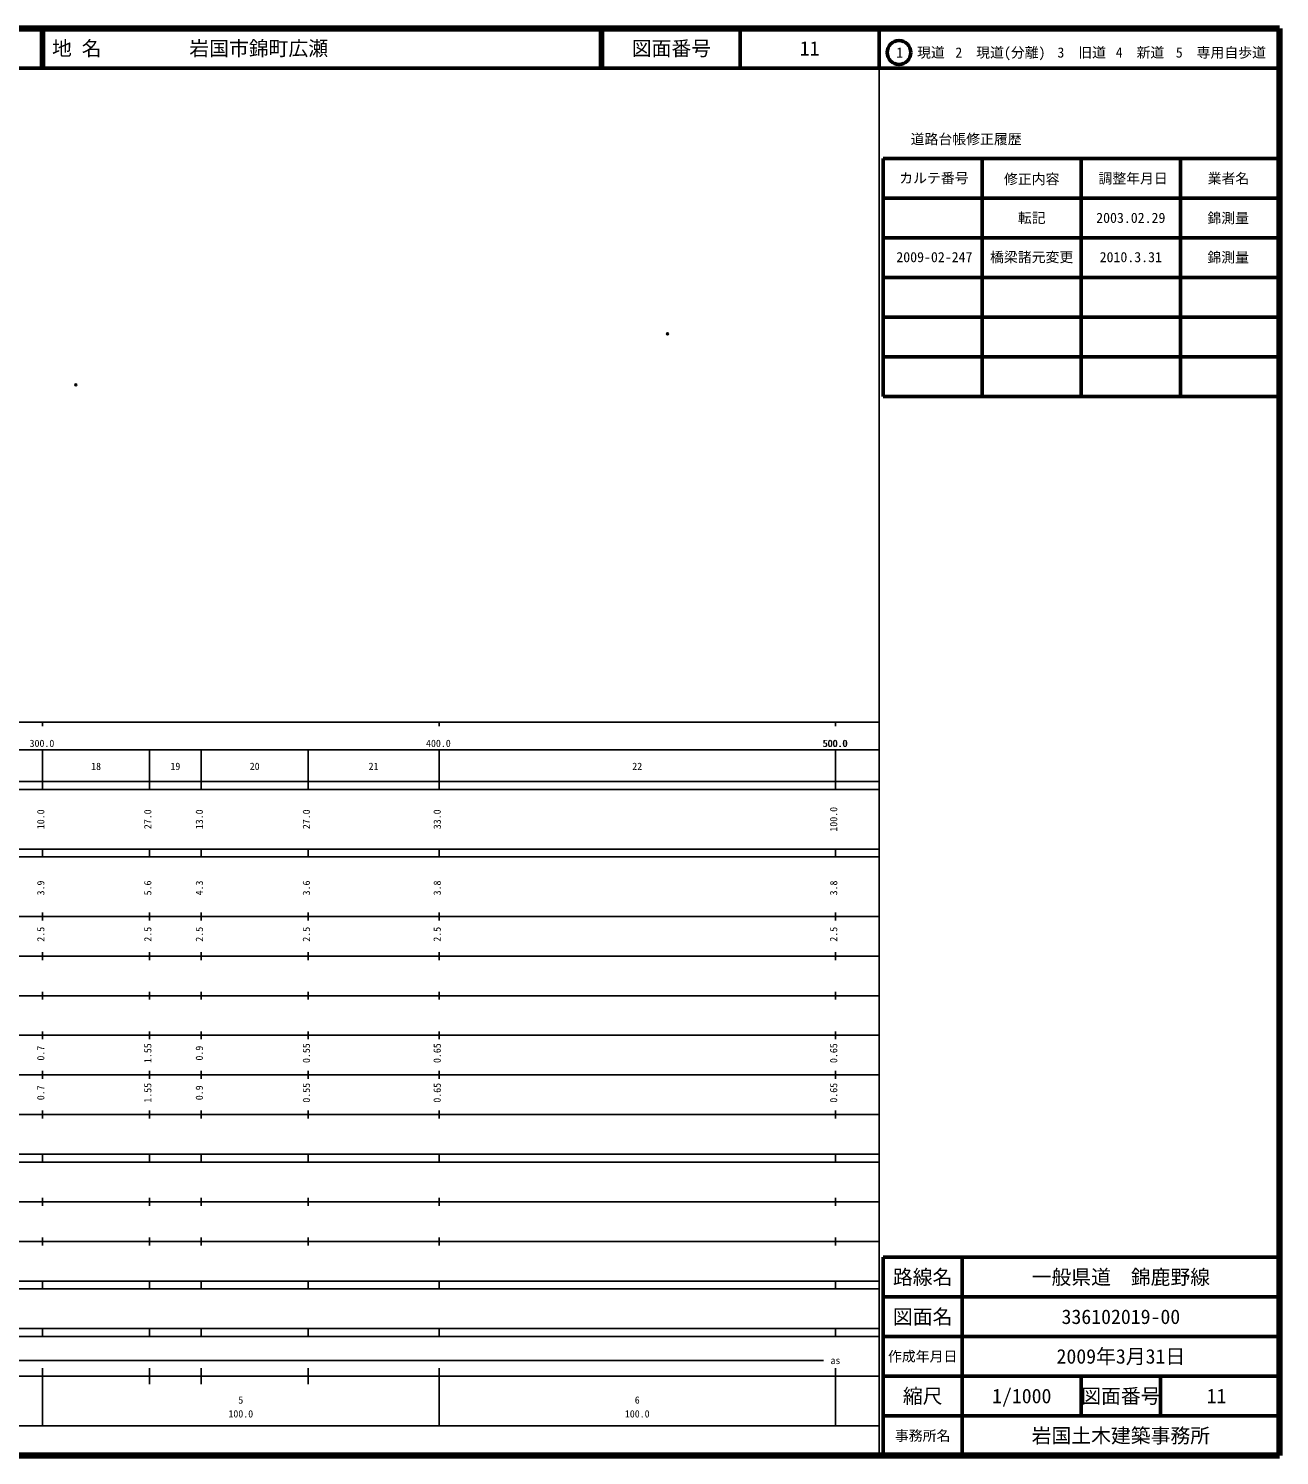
# Model space of a CAD drawing. Units: millimetres on the paper. Extents: x 40 to 680, y 20 to 380.
# Drawn here: x 364.5 to 680, y 20 to 380 of the extents above; entities that cross this region are included whole.
import ezdxf
from ezdxf.enums import TextEntityAlignment as Align

# ---------------------------------------------------------------- set-up
doc = ezdxf.new("R2010")
doc.units = ezdxf.units.MM
doc.header["$PDMODE"] = 32
doc.header["$PDSIZE"] = 0.5
doc.layers.add('M-OTRS', color=6, linetype='Continuous')
doc.layers.add('M-TTL-TXT', color=7, linetype='Continuous')
for name, color, linetype, lineweight in [('M-TTL', 2, 'Continuous', 140), ('M-TTL-BAND', 7, 'Continuous', 25), ('M-TTL-FRAM', 2, 'Continuous', 50), ('M-TTL-LINE', 7, 'Continuous', 50)]:
    doc.layers.add(name, color=color, linetype=linetype, lineweight=lineweight)
doc.styles.add('ＭＳ ゴシック', font='')
doc.styles.get('ＭＳ ゴシック').set_extended_font_data('MS Gothic')

msp = doc.modelspace()

# ---------------------------------------------------------------- linework, layer by layer
at = {"layer": 'M-OTRS'}
for p in [(525.639, 302.945), (376.371, 290.082)]:
    msp.add_point(p, dxfattribs=at)
at = {"layer": 'M-TTL'}
for p, q in [((680, 380), (40, 380)), ((680, 20), (680, 380)), ((40, 20), (680, 20))]:
    msp.add_line(p, q, dxfattribs=at)
at = {"layer": 'M-TTL-BAND'}
for p, q in [((579, 20), (579, 370)), ((40, 205), (579, 205)), ((368, 205), (368, 204)), ((468, 205), (468, 204)), ((568, 205), (568, 204)), ((68, 198), (579, 198)), ((368, 188), (368, 198)), ((395, 188), (395, 198)), ((408, 188), (408, 198)), ((435, 188), (435, 198)), ((468, 188), (468, 198)), ((568, 188), (568, 198)), ((40, 190), (579, 190)), ((40, 188), (579, 188)), ((40, 173), (579, 173)), ((368, 171), (368, 173)), ((395, 171), (395, 173)), ((408, 171), (408, 173)), ((435, 171), (435, 173)), ((468, 171), (468, 173)), ((568, 171), (568, 173)), ((40, 171), (579, 171)), ((40, 156), (579, 156)), ((368, 155), (368, 157)), ((395, 155), (395, 157)), ((408, 155), (408, 157)), ((435, 155), (435, 157)), ((468, 155), (468, 157)), ((568, 155), (568, 157)), ((46, 146), (579, 146)), ((368, 145), (368, 147)), ((395, 145), (395, 147)), ((408, 145), (408, 147)), ((435, 145), (435, 147)), ((468, 145), (468, 147)), ((568, 145), (568, 147)), ((368, 135), (368, 137)), ((395, 135), (395, 137)), ((408, 135), (408, 137)), ((435, 135), (435, 137)), ((468, 135), (468, 137)), ((568, 135), (568, 137)), ((52, 136), (579, 136)), ((46, 126), (579, 126)), ((368, 125), (368, 127)), ((395, 125), (395, 127)), ((408, 125), (408, 127)), ((435, 125), (435, 127)), ((468, 125), (468, 127)), ((568, 125), (568, 127)), ((52, 116), (579, 116)), ((368, 115), (368, 117)), ((395, 115), (395, 117)), ((408, 115), (408, 117)), ((435, 115), (435, 117)), ((468, 115), (468, 117)), ((568, 115), (568, 117)), ((46, 106), (579, 106)), ((368, 105), (368, 107)), ((395, 105), (395, 107)), ((408, 105), (408, 107)), ((435, 105), (435, 107)), ((468, 105), (468, 107)), ((568, 105), (568, 107)), ((40, 96), (579, 96)), ((40, 94), (579, 94)), ((368, 94), (368, 96)), ((395, 94), (395, 96)), ((408, 94), (408, 96)), ((435, 94), (435, 96)), ((468, 94), (468, 96)), ((568, 94), (568, 96)), ((49, 84), (579, 84)), ((368, 83), (368, 85)), ((395, 83), (395, 85)), ((408, 83), (408, 85)), ((435, 83), (435, 85)), ((468, 83), (468, 85)), ((568, 83), (568, 85)), ((40, 74), (579, 74)), ((368, 73), (368, 75)), ((395, 73), (395, 75)), ((408, 73), (408, 75)), ((435, 73), (435, 75)), ((468, 73), (468, 75)), ((568, 73), (568, 75)), ((40, 64), (579, 64)), ((40, 62), (579, 62)), ((368, 62), (368, 64)), ((395, 62), (395, 64)), ((408, 62), (408, 64)), ((435, 62), (435, 64)), ((468, 62), (468, 64)), ((568, 62), (568, 64)), ((40, 52), (579, 52)), ((368, 50), (368, 52)), ((395, 50), (395, 52)), ((408, 50), (408, 52)), ((435, 50), (435, 52)), ((468, 50), (468, 52)), ((568, 50), (568, 52)), ((40, 50), (579, 50)), ((71, 44), (565, 44)), ((40, 40), (579, 40)), ((368, 27.5), (368, 42)), ((395, 38), (395, 42)), ((408, 38), (408, 42)), ((435, 38), (435, 42)), ((468, 27.5), (468, 42)), ((568, 27.5), (568, 42)), ((68, 27.5), (579, 27.5))]:
    msp.add_line(p, q, dxfattribs=at)
at = {"layer": 'M-TTL-FRAM'}
for p, q in [((580, 347.197), (580, 287.197)), ((580, 347.197), (680, 347.197)), ((580, 287.197), (680, 287.197)), ((680, 70), (580, 70)), ((580, 70), (580, 20))]:
    msp.add_line(p, q, dxfattribs=at)
at = {"layer": 'M-TTL-LINE'}
for p, q in [((367.75, 380), (367.75, 370)), ((368.25, 380), (368.25, 370)), ((508.747, 380), (508.747, 370)), ((509.247, 380), (509.247, 370)), ((543.997, 380), (543.997, 370)), ((579, 380), (579, 370)), ((40, 370), (680, 370)), ((605, 347.197), (605, 287.197)), ((630, 347.197), (630, 287.197)), ((655, 347.197), (655, 287.197)), ((580, 337.197), (680, 337.197)), ((580, 327.197), (680, 327.197)), ((580, 317.197), (680, 317.197)), ((580, 307.197), (680, 307.197)), ((580, 297.197), (680, 297.197)), ((600, 70), (600, 20)), ((680, 60), (580, 60)), ((680, 50), (580, 50)), ((680, 40), (580, 40)), ((630, 40), (630, 30)), ((650, 40), (650, 30)), ((680, 30), (580, 30))]:
    msp.add_line(p, q, dxfattribs=at)
msp.add_circle((584.031, 373.958), 3, dxfattribs=at)

# ---------------------------------------------------------------- texts
at = {"layer": 'M-TTL-BAND', "style": 'ＭＳ ゴシック'}
for s, p in [('300.0', (367.844, 198.195)), ('400.0', (467.844, 198.195)), ('500.0', (567.844, 198.195)), ('500.0', (568, 198.195)), ('18', (381.5, 192.405)), ('19', (401.5, 192.405)), ('20', (421.5, 192.405)), ('21', (451.5, 192.405)), ('22', (518, 192.405)), ('as', (568, 42.5)), ('5', (418, 32.523)), ('6', (518, 32.523)), ('100.0', (418, 29.033)), ('100.0', (518, 29.033))]:
    msp.add_text(s, height=1.833, dxfattribs=at).set_placement(p, align=Align.BOTTOM_CENTER)
for s, p in [('10.0', (369, 180.5)), ('27.0', (396, 180.5)), ('13.0', (409, 180.5)), ('27.0', (436, 180.5)), ('33.0', (469, 180.5)), ('100.0', (569, 180.5)), ('3.9', (369, 163.174)), ('5.6', (396, 163.174)), ('4.3', (409, 163.174)), ('3.6', (436, 163.174)), ('3.8', (469, 163.174)), ('3.8', (569, 163.174)), ('2.5', (369, 151.5)), ('2.5', (396, 151.5)), ('2.5', (409, 151.5)), ('2.5', (436, 151.5)), ('2.5', (469, 151.5)), ('2.5', (569, 151.5)), ('0.7', (369, 121.5)), ('1.55', (396, 121.5)), ('0.9', (409, 121.5)), ('0.55', (436, 121.5)), ('0.65', (469, 121.5)), ('0.65', (569, 121.5)), ('0.7', (369, 111.5)), ('1.55', (396, 111.5)), ('0.9', (409, 111.5)), ('0.55', (436, 111.5)), ('0.65', (469, 111.5)), ('0.65', (569, 111.5))]:
    msp.add_text(s, height=1.833, rotation=90, dxfattribs=at).set_placement(p, align=Align.BOTTOM_CENTER)
at = {"layer": 'M-TTL-TXT', "style": 'ＭＳ ゴシック'}
for s, p in [('地 名', (370.38, 375)), ('岩国市錦町広瀬', (405.024, 375))]:
    msp.add_text(s, height=3.666, dxfattribs=at).set_placement(p, align=Align.MIDDLE_LEFT)
for s, height, p in [('図面番号', 3.666, (526.622, 375)), ('11', 3.666, (561.497, 375)), ('1\u3000現道', 2.566, (589.448, 373.958)), ('2\u3000現道(分離)', 2.566, (609.619, 373.958)), ('3\u3000旧道', 2.566, (630.121, 373.958)), ('4\u3000新道', 2.566, (644.824, 373.958)), ('5\u3000専用自歩道', 2.566, (665.228, 373.958)), ('道路台帳修正履歴', 2.566, (600.968, 352.113)), ('カルテ番号', 2.566, (592.839, 342.277)), ('修正内容', 2.566, (617.509, 342.023)), ('調整年月日', 2.566, (643.089, 342.197)), ('業者名', 2.566, (667.134, 342.197)), ('転記', 2.566, (617.5, 332.245)), ('2003.02.29', 2.566, (642.5, 332.245)), ('錦測量', 2.566, (667.077, 332.189)), ('2009-02-247', 2.566, (592.959, 322.337)), ('橋梁諸元変更', 2.566, (617.5, 322.337)), ('2010.3.31', 2.566, (642.5, 322.337)), ('錦測量', 2.566, (667.077, 322.28)), ('路線名', 3.666, (590, 65)), ('路線名', 3.666, (590, 65)), ('一般県道\u3000錦鹿野線', 3.666, (640, 65)), ('図面名', 3.666, (590, 55)), ('図面名', 3.666, (590, 55)), ('336102019-00', 3.666, (640, 55)), ('2009年3月31日', 3.666, (640, 45)), ('作成年月日', 2.566, (590, 45)), ('作成年月日', 2.566, (590, 45)), ('縮尺', 3.666, (590, 35)), ('縮尺', 3.666, (590, 35)), ('1/1000', 3.666, (615, 35)), ('図面番号', 3.666, (640, 35)), ('図面番号', 3.666, (640, 35)), ('11', 3.666, (664.125, 35)), ('事務所名', 2.566, (590, 25)), ('事務所名', 2.566, (590, 25)), ('岩国土木建築事務所', 3.666, (640, 25))]:
    msp.add_text(s, height=height, dxfattribs=at).set_placement(p, align=Align.MIDDLE_CENTER)

doc.saveas('drawing.dxf')
